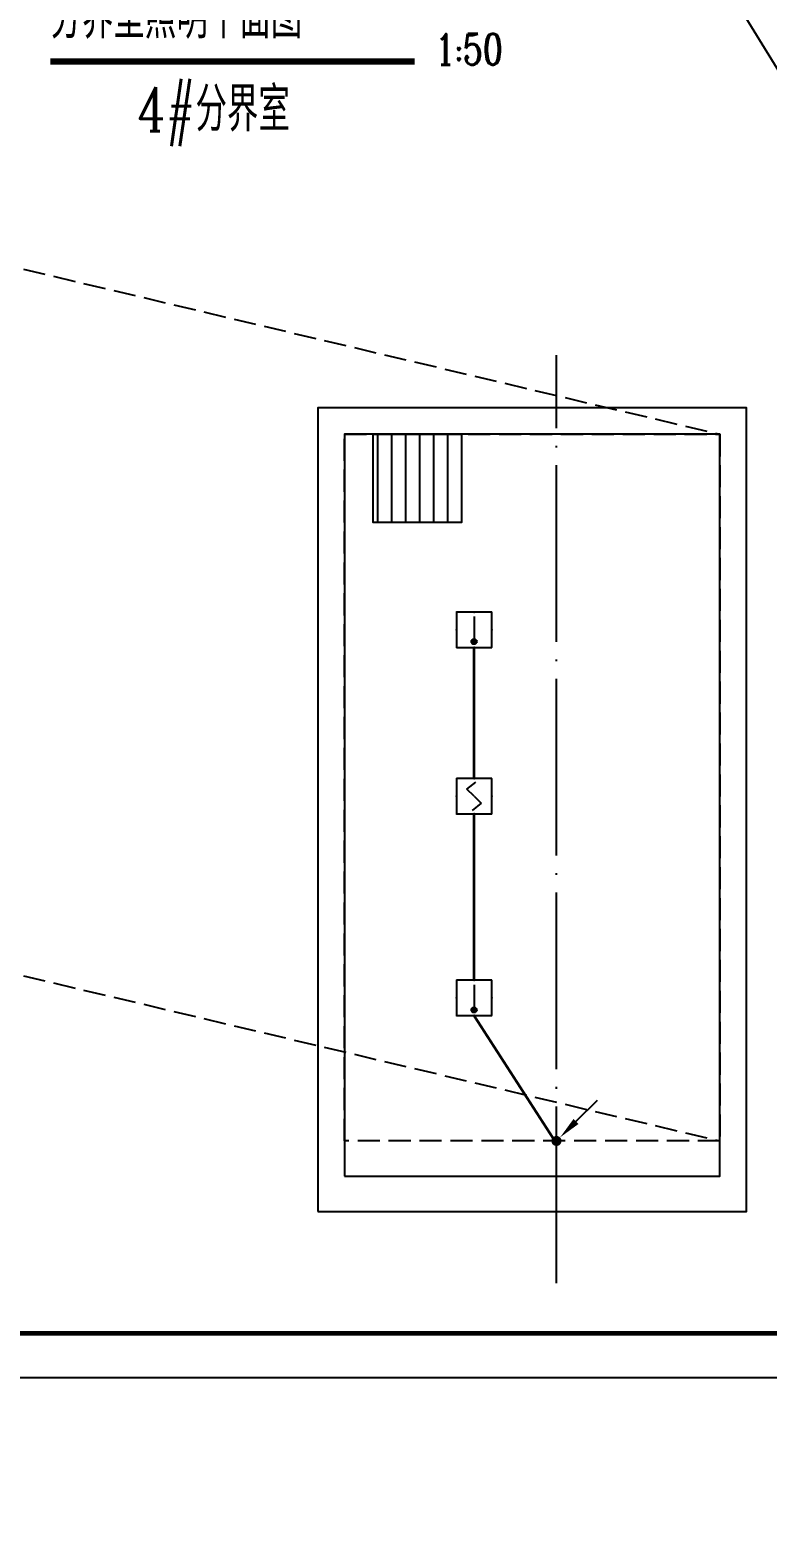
# Model space of a CAD drawing. Extents: x 115799 to 952918, y -190076 to 200966.
# Drawn here: x 901759 to 910102, y 111188 to 128137 of the extents above; entities that cross this region are included whole.
import ezdxf
from ezdxf.enums import TextEntityAlignment as Align

# ---------------------------------------------------------------- set-up
doc = ezdxf.new("R2010")
doc.units = 0
doc.header["$LTSCALE"] = 1000
doc.header["$MEASUREMENT"] = 0
doc.linetypes.add('DASH', pattern=[0.35, 0.25, -0.1])
doc.linetypes.add('DOTE', pattern=[2.42, 2, -0.2, 0.02, -0.2])
for name, color, linetype in [('00-图签', 7, 'Continuous'), ('A_AXIS-轴线', 1, 'DOTE'), ('A_STR-砌块墙', 121, 'Continuous'), ('DIM_SYMB', 3, 'Continuous'), ('EQUIP-消防', 3, 'Continuous'), ('GDXT', 3, 'Continuous'), ('LWIRE', 4, 'Continuous'), ('WIRE-消防', 1, 'TG_FS'), ('集水坑&', 6, 'Continuous')]:
    doc.layers.add(name, color=color, linetype=linetype)
doc.styles.get("Standard").update_dxf_attribs({"font": 'gbenor.shx', "bigfont": 'gbcbig.shx'})
doc.styles.add('TG_LINETYPE', font='SIMPLEX', dxfattribs={"width": 0.8, "height": 3, "bigfont": 'HZTXT'})
doc.styles.add('长仿宋', font='complex.shx', dxfattribs={"width": 0.7, "bigfont": 'jd.shx'})
doc.linetypes.add('TG_FS', pattern='A,2,-0.6,["FS",TG_LINETYPE,S=0.1,R=0,X=-0.52,Y=-0.15],0', length=2.6)

# ---------------------------------------------------------------- blocks, each defined once
blk = doc.blocks.new('$TelecSys$00000078')
for p, q in [((1.15, 1.15), (0.55, 0.55)), ((0.104, 0.104), (0.104, 0.104)), ((-0.104, -0.104), (-0.104, -0.104))]:
    blk.add_line(p, q)
at = {"const_width": 0.142}
blk.add_lwpolyline([(-0.071, 0, 1), (0.071, 0, 1)], format="xyb", close=True, dxfattribs=at)
blk.add_solid([(0.62, 0.48), (0.48, 0.62), (0.1, 0.1)])
at = {"width": 0.8, "flags": 9}
blk.add_attdef('A', (0, 0), '', height=0.00002, dxfattribs=at)
blk = doc.blocks.new('$Equip$00002649')
for p, q in [((-0.5, 0.5), (-0.5, -0.5)), ((0.5, 0.5), (-0.5, 0.5)), ((0.5, -0.5), (0.5, 0.5)), ((-0.2, 0.2), (0.05, 0.4)), ((0, 0), (-0.2, 0.2)), ((0, 0), (0.2, -0.2)), ((0.2, -0.2), (-0.05, -0.4)), ((-0.5, -0.5), (0.5, -0.5))]:
    blk.add_line(p, q)
at = {"const_width": 0.04}
blk.add_lwpolyline([(-0.5, 0.5), (0.5, 0.5), (0.5, -0.5), (-0.5, -0.5), (-0.5, 0.5), (0.5, 0.5)], dxfattribs=at)
for p in [(0, 0.5), (-0.5, 0), (0.5, 0), (0, -0.5)]:
    blk.add_point(p)
at = {"color": 7, "flags": 1}
for tag, height, p in [('A', 0.00002, (0, 0)), ('B', 0.4, (0.762, -0.208))]:
    blk.add_attdef(tag, text='', height=height, dxfattribs=at).set_placement(p, align=Align.MIDDLE_CENTER)
blk = doc.blocks.new('$Equip$00002648')
for p, q in [((-0.5, 0.5), (-0.5, -0.5)), ((0.5, 0.5), (-0.5, 0.5)), ((0.5, -0.5), (0.5, 0.5)), ((0, 0.375), (0, -0.412)), ((-0.5, -0.5), (0.5, -0.5))]:
    blk.add_line(p, q)
at = {"const_width": 0.04}
blk.add_lwpolyline([(-0.5, 0.5), (0.5, 0.5), (0.5, -0.5), (-0.5, -0.5), (-0.5, 0.5), (0.5, 0.5)], dxfattribs=at)
blk.add_circle((0, -0.338), 0.075)
for p in [(0, 0.5), (-0.5, 0), (0.5, 0), (0, -0.5)]:
    blk.add_point(p)
for points in [[(-0.065, -0.3), (0.065, -0.3), (-0.075, -0.338), (0.075, -0.338)], [(-0.065, -0.375), (0.065, -0.375), (-0.075, -0.338), (0.075, -0.338)], [(-0.038, -0.273), (0.037, -0.273), (-0.065, -0.3), (0.065, -0.3)], [(-0.038, -0.402), (0.037, -0.402), (-0.065, -0.375), (0.065, -0.375)], [(0, -0.263), (0, -0.263), (-0.038, -0.273), (0.037, -0.273)], [(0, -0.412), (0, -0.412), (-0.038, -0.402), (0.037, -0.402)]]:
    blk.add_solid(points)
at = {"color": 7, "flags": 1}
for tag, height, p in [('A', 0.00002, (0, 0)), ('B', 0.4, (0.762, -0.208))]:
    blk.add_attdef(tag, text='', height=height, dxfattribs=at).set_placement(p, align=Align.MIDDLE_CENTER)

msp = doc.modelspace()

# ---------------------------------------------------------------- hatches: boundary and pattern name
at = {"layer": '集水坑&', "linetype": 'Continuous'}
h = msp.add_hatch(dxfattribs=at)
h.set_pattern_fill('ANSI31', color=256, scale=100, angle=45)
h.set_pattern_definition([(90, (798220.77, 58613.02), (-158.75, 1e-14), [])])
h.paths.add_polyline_path([(905643.2, 123559.2), (906643.2, 123559.2), (906643.2, 122559.2), (905643.2, 122559.2)])

# ---------------------------------------------------------------- linework, layer by layer
msp.add_line((873029.5, 187956), (952917.5, 58510))
at = {"linetype": 'DASH'}
for p, q in [((898961, 126075.9), (909568.5, 123559.2)), ((898961, 118075.9), (909568.5, 115559.2))]:
    msp.add_line(p, q, dxfattribs=at)
for points in [[(905018.5, 114759.2), (909868.5, 114759.2), (909868.5, 123859.2), (905018.5, 123859.2)], [(905318.5, 115159.2), (909568.5, 115159.2), (909568.5, 123559.2), (905318.5, 123559.2)]]:
    msp.add_lwpolyline(points, close=True)
at = {"layer": '00-图签'}
msp.add_lwpolyline([(939344.5, 112881.8), (939344.5, 142581.8), (886794.5, 142581.8), (886794.5, 112881.8)], close=True, dxfattribs=at)
at = {"layer": '00-图签', "const_width": 50}
msp.add_lwpolyline([(938844.5, 113381.8), (938844.5, 142081.8), (888044.5, 142081.8), (888044.5, 113381.8)], close=True, dxfattribs=at)
at = {"layer": 'A_AXIS-轴线'}
msp.add_line((907718.5, 113950.7), (907718.5, 124454.7), dxfattribs=at)
at = {"layer": 'A_STR-砌块墙', "linetype": 'DASH'}
msp.add_lwpolyline([(905318.5, 123559.2), (909568.5, 123559.2), (909568.5, 115559.2), (905318.5, 115559.2)], close=True, dxfattribs=at)
at = {"layer": 'DIM_SYMB', "const_width": 70}
msp.add_lwpolyline([(901991.1, 127780.8), (906113.8, 127780.8)], dxfattribs=at)
at = {"layer": 'WIRE-消防', "linetype": 'Continuous', "const_width": 30}
for points in [[(906785.4, 121147.7), (906785.4, 119661.7)], [(906785.4, 119261.7), (906785.4, 117378.2)], [(906785.4, 116978.2), (907718.5, 115530.7)]]:
    msp.add_lwpolyline(points, dxfattribs=at)
at = {"layer": '集水坑&', "linetype": 'Continuous'}
msp.add_lwpolyline([(905643.2, 123559.2), (906643.2, 123559.2), (906643.2, 122559.2), (905643.2, 122559.2)], close=True, dxfattribs=at)

# ---------------------------------------------------------------- block references
at = {"layer": 'EQUIP-消防', "xscale": 400, "yscale": 400, "zscale": 400}
for name, p in [('$Equip$00002648', (906785.4, 121347.7)), ('$Equip$00002649', (906785.4, 119461.7)), ('$Equip$00002648', (906785.4, 117178.2))]:
    msp.add_blockref(name, p, dxfattribs=at)
at = {"layer": 'LWIRE', "xscale": 400, "yscale": 400, "zscale": 400}
msp.add_blockref('$TelecSys$00000078', (907718.5, 115559.2), dxfattribs=at)

# ---------------------------------------------------------------- texts
at = {"layer": 'GDXT', "color": 3, "linetype": 'Continuous', "style": '长仿宋', "width": 0.75}
for s, height, p in [('分界室照明平面图', 500, (901991.1, 128040.8)), ('1:50', 350, (906344.8, 127743.1)), ('4#分界室', 500, (902973.7, 126989.7))]:
    msp.add_text(s, height=height, dxfattribs=at).set_placement(p)

doc.saveas('drawing.dxf')
